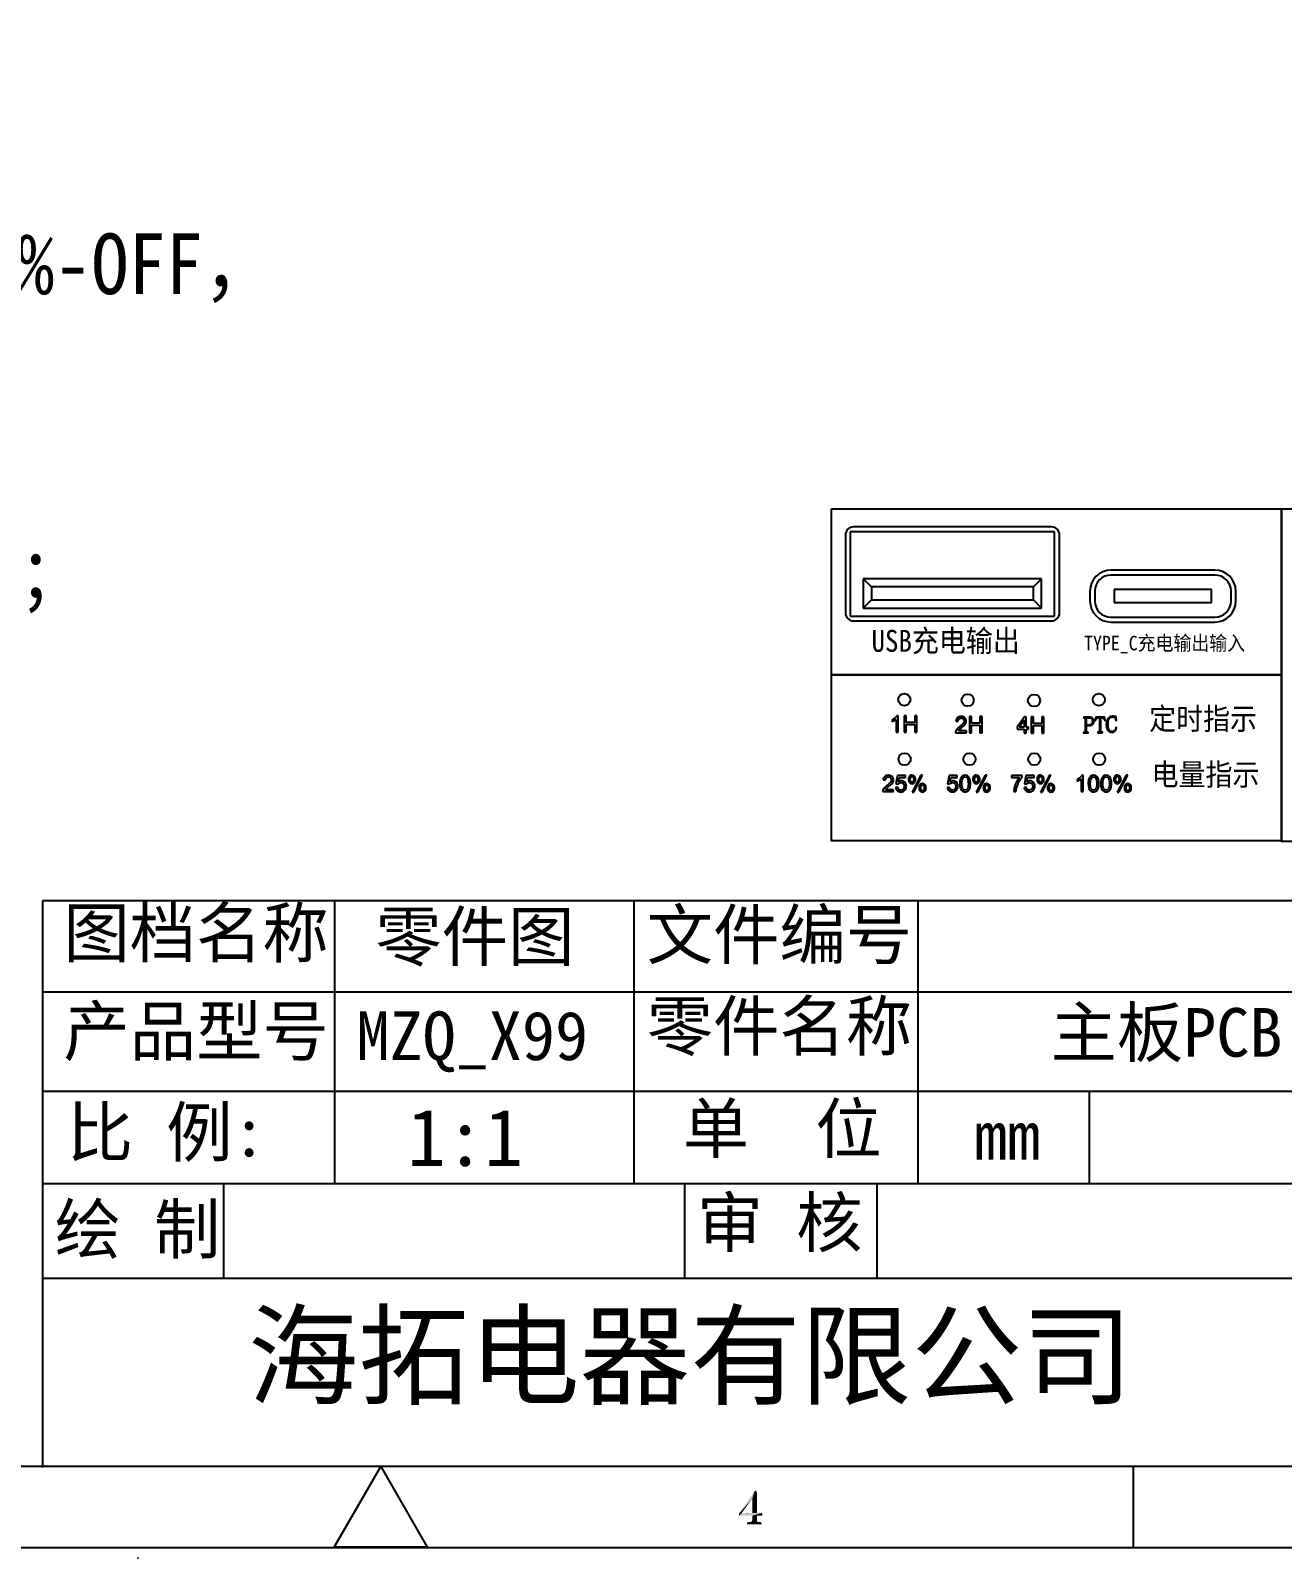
# Model space of a CAD drawing. Header units: millimetres. Extents: x 2313 to 2589, y 1099 to 1295.
# Drawn here: x 2434.7 to 2511.9, y 1099.5 to 1193.7 of the extents above; entities that cross this region are included whole.
import ezdxf

# ---------------------------------------------------------------- set-up
doc = ezdxf.new("R2010")
doc.units = ezdxf.units.MM
doc.layers.add('02___PRT_ALL_AXES', color=7, linetype='Continuous')
doc.layers.add('layer 1', color=7, linetype='Continuous')
doc.layers.add('文字', color=3, linetype='Continuous', lineweight=9)
doc.styles.get("Standard").update_dxf_attribs({"font": 'arial.ttf'})
doc.styles.add('罗马', font='romanc.shx', dxfattribs={"width": 0.9, "height": 2.5})

msp = doc.modelspace()

# ---------------------------------------------------------------- linework, layer by layer
at = {"color": 7, "linetype": 'Continuous'}
for p, q in [((2485.218, 1162.791), (2485.218, 1157.591)), ((2497.818, 1162.791), (2485.218, 1162.791)), ((2497.618, 1163.091), (2485.418, 1163.091)), ((2497.818, 1157.591), (2497.818, 1162.791)), ((2484.918, 1162.591), (2484.918, 1157.791)), ((2498.118, 1157.791), (2498.118, 1162.591)), ((2507.696, 1160.427), (2501.296, 1160.427)), ((2507.696, 1160.127), (2501.296, 1160.127)), ((2486.018, 1159.891), (2486.018, 1158.091)), ((2486.018, 1159.891), (2486.518, 1159.391)), ((2497.018, 1159.891), (2486.018, 1159.891)), ((2486.518, 1159.391), (2486.518, 1158.591)), ((2496.518, 1159.391), (2486.518, 1159.391)), ((2497.018, 1159.891), (2496.518, 1159.391)), ((2496.518, 1158.591), (2496.518, 1159.391)), ((2497.018, 1158.091), (2497.018, 1159.891)), ((2499.996, 1159.127), (2499.996, 1158.527)), ((2500.296, 1159.127), (2500.296, 1158.527)), ((2507.496, 1159.227), (2501.496, 1159.227)), ((2501.496, 1159.227), (2501.496, 1158.427)), ((2507.496, 1158.427), (2507.496, 1159.227)), ((2508.696, 1158.527), (2508.696, 1159.127)), ((2508.996, 1158.527), (2508.996, 1159.127)), ((2486.018, 1158.091), (2486.518, 1158.591)), ((2486.018, 1158.091), (2497.018, 1158.091)), ((2486.518, 1158.591), (2496.518, 1158.591)), ((2497.018, 1158.091), (2496.518, 1158.591)), ((2501.496, 1158.427), (2507.496, 1158.427)), ((2485.218, 1157.591), (2497.818, 1157.591)), ((2485.418, 1157.291), (2497.618, 1157.291)), ((2501.296, 1157.527), (2507.696, 1157.527)), ((2501.296, 1157.227), (2507.696, 1157.227)), ((2488.168, 1151.447), (2488.089, 1151.447)), ((2488.168, 1150.442), (2488.168, 1151.447)), ((2488.536, 1151.442), (2488.536, 1150.442)), ((2488.669, 1151.442), (2488.536, 1151.442)), ((2488.669, 1151.032), (2488.669, 1151.442)), ((2489.188, 1151.442), (2489.188, 1151.032)), ((2489.321, 1151.442), (2489.188, 1151.442)), ((2489.321, 1150.442), (2489.321, 1151.442)), ((2487.8, 1151.196), (2487.8, 1151.077)), ((2488.045, 1151.225), (2488.045, 1150.442)), ((2489.188, 1151.032), (2488.669, 1151.032)), ((2488.669, 1150.442), (2488.669, 1150.914)), ((2488.669, 1150.914), (2489.188, 1150.914)), ((2489.188, 1150.914), (2489.188, 1150.442)), ((2491.735, 1151.118), (2491.861, 1151.105)), ((2492.373, 1150.521), (2491.883, 1150.521)), ((2492.373, 1150.403), (2492.373, 1150.521)), ((2492.558, 1151.403), (2492.558, 1150.403)), ((2492.691, 1151.403), (2492.558, 1151.403)), ((2492.691, 1150.992), (2492.691, 1151.403)), ((2493.211, 1150.992), (2492.691, 1150.992)), ((2492.691, 1150.403), (2492.691, 1150.874)), ((2492.691, 1150.874), (2493.211, 1150.874)), ((2493.211, 1151.403), (2493.211, 1150.992)), ((2493.343, 1151.403), (2493.211, 1151.403)), ((2493.211, 1150.874), (2493.211, 1150.403)), ((2493.343, 1150.403), (2493.343, 1151.403)), ((2495.961, 1151.383), (2495.505, 1150.735)), ((2495.505, 1150.735), (2495.505, 1150.622)), ((2495.505, 1150.622), (2495.939, 1150.622)), ((2495.626, 1150.735), (2495.939, 1151.186)), ((2495.939, 1150.735), (2495.626, 1150.735)), ((2495.939, 1151.186), (2495.939, 1150.735)), ((2495.939, 1150.622), (2495.939, 1150.383)), ((2496.062, 1151.383), (2495.961, 1151.383)), ((2496.062, 1150.735), (2496.062, 1151.383)), ((2496.197, 1150.735), (2496.062, 1150.735)), ((2496.062, 1150.383), (2496.062, 1150.622)), ((2496.062, 1150.622), (2496.197, 1150.622)), ((2496.197, 1150.622), (2496.197, 1150.735)), ((2496.376, 1151.383), (2496.376, 1150.383)), ((2496.509, 1151.383), (2496.376, 1151.383)), ((2496.509, 1150.972), (2496.509, 1151.383)), ((2497.028, 1150.972), (2496.509, 1150.972)), ((2496.509, 1150.383), (2496.509, 1150.854)), ((2496.509, 1150.854), (2497.028, 1150.854)), ((2497.028, 1151.383), (2497.028, 1150.972)), ((2497.161, 1151.383), (2497.028, 1151.383)), ((2497.028, 1150.854), (2497.028, 1150.383)), ((2497.161, 1150.383), (2497.161, 1151.383)), ((2488.045, 1150.442), (2488.168, 1150.442)), ((2488.536, 1150.442), (2488.669, 1150.442)), ((2489.188, 1150.442), (2489.321, 1150.442)), ((2491.712, 1150.403), (2492.373, 1150.403)), ((2492.558, 1150.403), (2492.691, 1150.403)), ((2493.211, 1150.403), (2493.343, 1150.403)), ((2495.939, 1150.383), (2496.062, 1150.383)), ((2496.376, 1150.383), (2496.509, 1150.383)), ((2497.028, 1150.383), (2497.161, 1150.383)), ((2488.13, 1147.756), (2488.033, 1147.243)), ((2488.627, 1147.756), (2488.13, 1147.756)), ((2488.627, 1147.639), (2488.627, 1147.756)), ((2489.572, 1147.787), (2489.025, 1146.733)), ((2489.127, 1146.733), (2489.672, 1147.787)), ((2489.672, 1147.787), (2489.572, 1147.787)), ((2491.313, 1147.756), (2491.216, 1147.243)), ((2491.811, 1147.756), (2491.313, 1147.756)), ((2491.811, 1147.639), (2491.811, 1147.756)), ((2493.533, 1147.787), (2492.986, 1146.733)), ((2493.088, 1146.733), (2493.633, 1147.787)), ((2493.633, 1147.787), (2493.533, 1147.787)), ((2495.811, 1147.757), (2495.163, 1147.757)), ((2495.163, 1147.757), (2495.163, 1147.639)), ((2495.811, 1147.662), (2495.811, 1147.757)), ((2496.051, 1147.756), (2495.954, 1147.243)), ((2496.548, 1147.756), (2496.051, 1147.756)), ((2496.548, 1147.639), (2496.548, 1147.756)), ((2497.493, 1147.787), (2496.946, 1146.733)), ((2497.048, 1146.733), (2497.593, 1147.787)), ((2497.593, 1147.787), (2497.493, 1147.787)), ((2499.578, 1147.774), (2499.499, 1147.774)), ((2499.578, 1146.77), (2499.578, 1147.774)), ((2502.231, 1147.787), (2501.684, 1146.733)), ((2501.785, 1146.733), (2502.33, 1147.787)), ((2502.33, 1147.787), (2502.231, 1147.787)), ((2487.218, 1146.77), (2487.879, 1146.77)), ((2487.242, 1147.485), (2487.368, 1147.472)), ((2487.879, 1146.888), (2487.389, 1146.888)), ((2487.879, 1146.77), (2487.879, 1146.888)), ((2488.14, 1147.043), (2488.011, 1147.032)), ((2488.033, 1147.243), (2488.148, 1147.228)), ((2488.174, 1147.37), (2488.228, 1147.639)), ((2488.228, 1147.639), (2488.627, 1147.639)), ((2489.025, 1146.733), (2489.127, 1146.733)), ((2491.324, 1147.043), (2491.195, 1147.032)), ((2491.216, 1147.243), (2491.332, 1147.228)), ((2491.358, 1147.37), (2491.412, 1147.639)), ((2491.412, 1147.639), (2491.811, 1147.639)), ((2492.986, 1146.733), (2493.088, 1146.733)), ((2495.163, 1147.639), (2495.653, 1147.639)), ((2495.303, 1146.77), (2495.429, 1146.77)), ((2496.061, 1147.043), (2495.932, 1147.032)), ((2495.954, 1147.243), (2496.069, 1147.228)), ((2496.095, 1147.37), (2496.149, 1147.639)), ((2496.149, 1147.639), (2496.548, 1147.639)), ((2496.946, 1146.733), (2497.048, 1146.733)), ((2499.21, 1147.523), (2499.21, 1147.404)), ((2499.455, 1147.552), (2499.455, 1146.77)), ((2499.455, 1146.77), (2499.578, 1146.77)), ((2501.684, 1146.733), (2501.785, 1146.733))]:
    msp.add_line(p, q, dxfattribs=at)
for p, q in [((2435.411, 1140.037), (2435.411, 1105.144)), ((2583.871, 1140.037), (2435.411, 1140.037)), ((2453.437, 1122.591), (2453.437, 1140.037)), ((2471.884, 1122.591), (2471.884, 1140.037)), ((2489.406, 1122.591), (2489.406, 1140.037)), ((2583.871, 1134.401), (2435.411, 1134.401)), ((2583.871, 1128.279), (2435.411, 1128.279)), ((2499.976, 1122.591), (2499.976, 1128.279)), ((2435.411, 1122.591), (2564.54, 1122.591)), ((2446.594, 1116.752), (2446.594, 1122.591)), ((2475.018, 1116.752), (2475.018, 1122.591)), ((2486.865, 1116.752), (2486.865, 1122.591)), ((2489.406, 1122.591), (2489.406, 1122.693)), ((2583.871, 1116.752), (2435.467, 1116.752)), ((2583.871, 1105.144), (2317.745, 1105.144)), ((2435.411, 1105.092), (2435.411, 1105.144)), ((2453.392, 1100.174), (2456.262, 1105.144)), ((2456.262, 1105.144), (2459.132, 1100.174)), ((2502.653, 1105.144), (2502.653, 1100.174)), ((2312.752, 1100.144), (2588.762, 1100.144)), ((2459.132, 1100.174), (2453.392, 1100.174)), ((2441.293, 1099.478), (2441.293, 1099.533))]:
    msp.add_line(p, q)
for points in [[(2484.068, 1164.211), (2511.816, 1164.211), (2511.816, 1153.969), (2484.068, 1153.969)], [(2511.816, 1164.211), (2549.194, 1164.211), (2549.194, 1143.693), (2511.816, 1143.693)], [(2484.068, 1153.969), (2511.816, 1153.969), (2511.816, 1143.727), (2484.068, 1143.727)]]:
    msp.add_lwpolyline(points, close=True)
for centre, radius, start, end in [((2485.418, 1162.591), 0.5, 90, 180), ((2497.618, 1162.591), 0.5, 0, 90), ((2501.296, 1159.127), 1.3, 90, 180), ((2501.296, 1159.127), 1, 90, 180), ((2507.696, 1159.127), 1.3, 0, 90), ((2507.696, 1159.127), 1, 0, 90), ((2501.296, 1158.527), 1.3, 180, 270), ((2501.296, 1158.527), 1, 180, 270), ((2507.696, 1158.527), 1.3, 270, 0), ((2507.696, 1158.527), 1, 270, 0), ((2485.418, 1157.791), 0.5, 180, 270), ((2497.618, 1157.791), 0.5, 270, 0), ((2497.053, 1146.588), 1.642, 150.71921, 163.85026)]:
    msp.add_arc(centre, radius, start, end, dxfattribs=at)
for points in [[(2488.089, 1151.447), (2488.067, 1151.403), (2488.031, 1151.359), (2487.98, 1151.313)], [(2487.98, 1151.313), (2487.928, 1151.267), (2487.868, 1151.228), (2487.8, 1151.196)], [(2487.8, 1151.077), (2487.838, 1151.091), (2487.881, 1151.112), (2487.929, 1151.14)], [(2487.929, 1151.14), (2487.976, 1151.168), (2488.015, 1151.196), (2488.045, 1151.225)], [(2491.807, 1150.621), (2491.77, 1150.577), (2491.743, 1150.533), (2491.726, 1150.488)], [(2491.833, 1151.333), (2491.776, 1151.283), (2491.743, 1151.212), (2491.735, 1151.118)], [(2491.968, 1150.773), (2491.898, 1150.715), (2491.844, 1150.665), (2491.807, 1150.621)], [(2492.06, 1151.407), (2491.964, 1151.407), (2491.889, 1151.382), (2491.833, 1151.333)], [(2491.861, 1151.105), (2491.861, 1151.167), (2491.88, 1151.217), (2491.915, 1151.252)], [(2491.883, 1150.521), (2491.896, 1150.543), (2491.913, 1150.565), (2491.934, 1150.587)], [(2491.915, 1151.252), (2491.951, 1151.288), (2491.998, 1151.305), (2492.057, 1151.305)], [(2491.934, 1150.587), (2491.955, 1150.609), (2492.003, 1150.651), (2492.076, 1150.713)], [(2492.188, 1150.984), (2492.15, 1150.932), (2492.076, 1150.861), (2491.968, 1150.773)], [(2492.057, 1151.305), (2492.113, 1151.305), (2492.158, 1151.288), (2492.193, 1151.255)], [(2492.288, 1151.327), (2492.232, 1151.38), (2492.155, 1151.407), (2492.06, 1151.407)], [(2492.076, 1150.713), (2492.164, 1150.788), (2492.227, 1150.846), (2492.265, 1150.889)], [(2492.245, 1151.132), (2492.245, 1151.086), (2492.226, 1151.036), (2492.188, 1150.984)], [(2492.193, 1151.255), (2492.228, 1151.221), (2492.245, 1151.18), (2492.245, 1151.132)], [(2492.265, 1150.889), (2492.303, 1150.931), (2492.331, 1150.972), (2492.347, 1151.011)], [(2492.372, 1151.129), (2492.372, 1151.208), (2492.344, 1151.274), (2492.288, 1151.327)], [(2492.347, 1151.011), (2492.363, 1151.049), (2492.372, 1151.089), (2492.372, 1151.129)], [(2491.726, 1150.488), (2491.715, 1150.461), (2491.711, 1150.432), (2491.712, 1150.403)], [(2487.339, 1147.7), (2487.283, 1147.651), (2487.25, 1147.579), (2487.242, 1147.485)], [(2487.566, 1147.774), (2487.471, 1147.774), (2487.395, 1147.749), (2487.339, 1147.7)], [(2487.794, 1147.694), (2487.738, 1147.748), (2487.662, 1147.774), (2487.566, 1147.774)], [(2487.878, 1147.496), (2487.878, 1147.575), (2487.85, 1147.641), (2487.794, 1147.694)], [(2488.865, 1147.712), (2488.829, 1147.662), (2488.811, 1147.601), (2488.811, 1147.53)], [(2489.021, 1147.787), (2488.953, 1147.787), (2488.901, 1147.762), (2488.865, 1147.712)], [(2488.949, 1147.663), (2488.969, 1147.689), (2488.994, 1147.702), (2489.025, 1147.702)], [(2489.177, 1147.72), (2489.136, 1147.765), (2489.084, 1147.787), (2489.021, 1147.787)], [(2489.025, 1147.702), (2489.055, 1147.702), (2489.081, 1147.689), (2489.101, 1147.663)], [(2489.239, 1147.522), (2489.239, 1147.609), (2489.218, 1147.675), (2489.177, 1147.72)], [(2492.116, 1147.715), (2492.068, 1147.676), (2492.032, 1147.621), (2492.008, 1147.548)], [(2492.298, 1147.774), (2492.225, 1147.774), (2492.164, 1147.754), (2492.116, 1147.715)], [(2492.439, 1147.741), (2492.398, 1147.763), (2492.351, 1147.774), (2492.298, 1147.774)], [(2492.539, 1147.648), (2492.512, 1147.689), (2492.479, 1147.72), (2492.439, 1147.741)], [(2492.825, 1147.712), (2492.789, 1147.662), (2492.772, 1147.601), (2492.772, 1147.53)], [(2492.982, 1147.787), (2492.914, 1147.787), (2492.861, 1147.762), (2492.825, 1147.712)], [(2492.909, 1147.663), (2492.929, 1147.689), (2492.954, 1147.702), (2492.985, 1147.702)], [(2493.137, 1147.72), (2493.096, 1147.765), (2493.045, 1147.787), (2492.982, 1147.787)], [(2492.985, 1147.702), (2493.015, 1147.702), (2493.041, 1147.689), (2493.062, 1147.663)], [(2493.199, 1147.522), (2493.199, 1147.609), (2493.178, 1147.675), (2493.137, 1147.72)], [(2496.786, 1147.712), (2496.75, 1147.662), (2496.732, 1147.601), (2496.732, 1147.53)], [(2496.942, 1147.787), (2496.874, 1147.787), (2496.821, 1147.762), (2496.786, 1147.712)], [(2496.869, 1147.663), (2496.89, 1147.689), (2496.915, 1147.702), (2496.946, 1147.702)], [(2497.098, 1147.72), (2497.057, 1147.765), (2497.005, 1147.787), (2496.942, 1147.787)], [(2496.946, 1147.702), (2496.976, 1147.702), (2497.002, 1147.689), (2497.022, 1147.663)], [(2497.16, 1147.522), (2497.16, 1147.609), (2497.139, 1147.675), (2497.098, 1147.72)], [(2499.499, 1147.774), (2499.477, 1147.73), (2499.441, 1147.686), (2499.39, 1147.64)], [(2500.037, 1147.715), (2499.989, 1147.676), (2499.953, 1147.621), (2499.929, 1147.548)], [(2500.218, 1147.774), (2500.145, 1147.774), (2500.085, 1147.754), (2500.037, 1147.715)], [(2500.36, 1147.741), (2500.319, 1147.763), (2500.272, 1147.774), (2500.218, 1147.774)], [(2500.46, 1147.648), (2500.433, 1147.689), (2500.4, 1147.72), (2500.36, 1147.741)], [(2500.814, 1147.715), (2500.766, 1147.676), (2500.73, 1147.621), (2500.706, 1147.548)], [(2500.995, 1147.774), (2500.922, 1147.774), (2500.862, 1147.754), (2500.814, 1147.715)], [(2501.137, 1147.741), (2501.096, 1147.763), (2501.049, 1147.774), (2500.995, 1147.774)], [(2501.237, 1147.648), (2501.21, 1147.689), (2501.177, 1147.72), (2501.137, 1147.741)], [(2501.523, 1147.712), (2501.487, 1147.662), (2501.469, 1147.601), (2501.469, 1147.53)], [(2501.68, 1147.787), (2501.611, 1147.787), (2501.559, 1147.762), (2501.523, 1147.712)], [(2501.607, 1147.663), (2501.627, 1147.689), (2501.652, 1147.702), (2501.683, 1147.702)], [(2501.835, 1147.72), (2501.794, 1147.765), (2501.742, 1147.787), (2501.68, 1147.787)], [(2501.683, 1147.702), (2501.713, 1147.702), (2501.739, 1147.689), (2501.759, 1147.663)], [(2501.897, 1147.522), (2501.897, 1147.609), (2501.876, 1147.675), (2501.835, 1147.72)], [(2487.232, 1146.855), (2487.222, 1146.828), (2487.217, 1146.799), (2487.218, 1146.77)], [(2487.313, 1146.988), (2487.276, 1146.945), (2487.249, 1146.9), (2487.232, 1146.855)], [(2487.474, 1147.14), (2487.404, 1147.082), (2487.35, 1147.032), (2487.313, 1146.988)], [(2487.368, 1147.472), (2487.368, 1147.535), (2487.386, 1147.584), (2487.422, 1147.619)], [(2487.389, 1146.888), (2487.403, 1146.91), (2487.42, 1146.932), (2487.441, 1146.954)], [(2487.422, 1147.619), (2487.457, 1147.655), (2487.504, 1147.672), (2487.564, 1147.672)], [(2487.441, 1146.954), (2487.461, 1146.976), (2487.509, 1147.018), (2487.583, 1147.08)], [(2487.695, 1147.351), (2487.656, 1147.299), (2487.583, 1147.228), (2487.474, 1147.14)], [(2487.564, 1147.672), (2487.62, 1147.672), (2487.665, 1147.655), (2487.699, 1147.622)], [(2487.583, 1147.08), (2487.671, 1147.155), (2487.733, 1147.213), (2487.772, 1147.256)], [(2487.752, 1147.499), (2487.752, 1147.453), (2487.733, 1147.403), (2487.695, 1147.351)], [(2487.699, 1147.622), (2487.734, 1147.589), (2487.752, 1147.548), (2487.752, 1147.499)], [(2487.772, 1147.256), (2487.81, 1147.299), (2487.837, 1147.34), (2487.854, 1147.378)], [(2487.854, 1147.378), (2487.87, 1147.417), (2487.878, 1147.456), (2487.878, 1147.496)], [(2488.011, 1147.032), (2488.019, 1146.947), (2488.052, 1146.88), (2488.109, 1146.829)], [(2488.109, 1146.829), (2488.167, 1146.778), (2488.241, 1146.753), (2488.332, 1146.753)], [(2488.206, 1146.901), (2488.171, 1146.932), (2488.15, 1146.98), (2488.14, 1147.043)], [(2488.148, 1147.228), (2488.166, 1147.256), (2488.191, 1147.28), (2488.223, 1147.297)], [(2488.363, 1147.433), (2488.297, 1147.433), (2488.234, 1147.412), (2488.174, 1147.37)], [(2488.332, 1146.854), (2488.283, 1146.854), (2488.241, 1146.87), (2488.206, 1146.901)], [(2488.223, 1147.297), (2488.255, 1147.315), (2488.291, 1147.325), (2488.33, 1147.325)], [(2488.33, 1147.325), (2488.394, 1147.325), (2488.445, 1147.304), (2488.484, 1147.264)], [(2488.483, 1146.921), (2488.442, 1146.876), (2488.391, 1146.854), (2488.332, 1146.854)], [(2488.332, 1146.753), (2488.443, 1146.753), (2488.531, 1146.793), (2488.595, 1146.874)], [(2488.584, 1147.342), (2488.524, 1147.402), (2488.45, 1147.433), (2488.363, 1147.433)], [(2488.544, 1147.098), (2488.544, 1147.024), (2488.523, 1146.965), (2488.483, 1146.921)], [(2488.484, 1147.264), (2488.524, 1147.223), (2488.544, 1147.168), (2488.544, 1147.098)], [(2488.674, 1147.109), (2488.674, 1147.204), (2488.644, 1147.282), (2488.584, 1147.342)], [(2488.595, 1146.874), (2488.648, 1146.94), (2488.674, 1147.018), (2488.674, 1147.109)], [(2488.811, 1147.53), (2488.811, 1147.439), (2488.831, 1147.371), (2488.871, 1147.326)], [(2488.871, 1147.326), (2488.912, 1147.281), (2488.962, 1147.258), (2489.023, 1147.258)], [(2488.918, 1147.518), (2488.918, 1147.588), (2488.928, 1147.636), (2488.949, 1147.663)], [(2488.949, 1147.382), (2488.929, 1147.408), (2488.918, 1147.454), (2488.918, 1147.518)], [(2489.025, 1147.343), (2488.995, 1147.343), (2488.969, 1147.356), (2488.949, 1147.382)], [(2489.023, 1147.258), (2489.083, 1147.258), (2489.135, 1147.281), (2489.176, 1147.327)], [(2489.101, 1147.382), (2489.081, 1147.356), (2489.055, 1147.343), (2489.025, 1147.343)], [(2489.101, 1147.663), (2489.122, 1147.637), (2489.132, 1147.591), (2489.132, 1147.527)], [(2489.132, 1147.527), (2489.132, 1147.457), (2489.122, 1147.408), (2489.101, 1147.382)], [(2489.176, 1147.327), (2489.218, 1147.372), (2489.239, 1147.438), (2489.239, 1147.522)], [(2489.512, 1147.187), (2489.476, 1147.137), (2489.458, 1147.076), (2489.458, 1147.005)], [(2489.458, 1147.005), (2489.458, 1146.914), (2489.478, 1146.846), (2489.518, 1146.801)], [(2489.669, 1147.262), (2489.6, 1147.262), (2489.547, 1147.237), (2489.512, 1147.187)], [(2489.518, 1146.801), (2489.558, 1146.756), (2489.609, 1146.733), (2489.669, 1146.733)], [(2489.565, 1146.992), (2489.565, 1147.063), (2489.575, 1147.111), (2489.595, 1147.138)], [(2489.596, 1146.857), (2489.575, 1146.883), (2489.565, 1146.928), (2489.565, 1146.992)], [(2489.595, 1147.138), (2489.615, 1147.164), (2489.641, 1147.177), (2489.672, 1147.177)], [(2489.671, 1146.818), (2489.641, 1146.818), (2489.616, 1146.831), (2489.596, 1146.857)], [(2489.824, 1147.194), (2489.783, 1147.239), (2489.731, 1147.262), (2489.669, 1147.262)], [(2489.669, 1146.733), (2489.731, 1146.733), (2489.782, 1146.756), (2489.823, 1146.802)], [(2489.749, 1146.857), (2489.728, 1146.831), (2489.703, 1146.818), (2489.671, 1146.818)], [(2489.672, 1147.177), (2489.702, 1147.177), (2489.728, 1147.164), (2489.748, 1147.138)], [(2489.748, 1147.138), (2489.769, 1147.112), (2489.779, 1147.066), (2489.779, 1147.002)], [(2489.779, 1147.002), (2489.779, 1146.932), (2489.769, 1146.883), (2489.749, 1146.857)], [(2489.823, 1146.802), (2489.865, 1146.847), (2489.886, 1146.913), (2489.886, 1146.997)], [(2489.886, 1146.997), (2489.886, 1147.084), (2489.865, 1147.149), (2489.824, 1147.194)], [(2491.195, 1147.032), (2491.203, 1146.947), (2491.236, 1146.88), (2491.293, 1146.829)], [(2491.293, 1146.829), (2491.35, 1146.778), (2491.424, 1146.753), (2491.516, 1146.753)], [(2491.39, 1146.901), (2491.355, 1146.932), (2491.333, 1146.98), (2491.324, 1147.043)], [(2491.332, 1147.228), (2491.349, 1147.256), (2491.375, 1147.28), (2491.407, 1147.297)], [(2491.547, 1147.433), (2491.48, 1147.433), (2491.418, 1147.412), (2491.358, 1147.37)], [(2491.516, 1146.854), (2491.467, 1146.854), (2491.424, 1146.87), (2491.39, 1146.901)], [(2491.407, 1147.297), (2491.438, 1147.315), (2491.474, 1147.325), (2491.514, 1147.325)], [(2491.514, 1147.325), (2491.577, 1147.325), (2491.628, 1147.304), (2491.668, 1147.264)], [(2491.666, 1146.921), (2491.625, 1146.876), (2491.575, 1146.854), (2491.516, 1146.854)], [(2491.516, 1146.753), (2491.626, 1146.753), (2491.714, 1146.793), (2491.779, 1146.874)], [(2491.767, 1147.342), (2491.708, 1147.402), (2491.634, 1147.433), (2491.547, 1147.433)], [(2491.727, 1147.098), (2491.727, 1147.024), (2491.707, 1146.965), (2491.666, 1146.921)], [(2491.668, 1147.264), (2491.708, 1147.223), (2491.727, 1147.168), (2491.727, 1147.098)], [(2491.858, 1147.109), (2491.858, 1147.204), (2491.828, 1147.282), (2491.767, 1147.342)], [(2491.779, 1146.874), (2491.831, 1146.94), (2491.858, 1147.018), (2491.858, 1147.109)], [(2492.008, 1147.548), (2491.983, 1147.476), (2491.972, 1147.381), (2491.972, 1147.263)], [(2491.972, 1147.263), (2491.972, 1147.075), (2492.004, 1146.94), (2492.07, 1146.856)], [(2492.07, 1146.856), (2492.125, 1146.787), (2492.201, 1146.753), (2492.298, 1146.753)], [(2492.098, 1147.263), (2492.098, 1147.427), (2492.119, 1147.539), (2492.161, 1147.601)], [(2492.155, 1146.935), (2492.117, 1146.99), (2492.098, 1147.099), (2492.098, 1147.263)], [(2492.298, 1146.854), (2492.241, 1146.854), (2492.193, 1146.881), (2492.155, 1146.935)], [(2492.161, 1147.601), (2492.195, 1147.649), (2492.24, 1147.672), (2492.296, 1147.672)], [(2492.296, 1147.672), (2492.354, 1147.672), (2492.401, 1147.645), (2492.439, 1147.591)], [(2492.439, 1146.936), (2492.401, 1146.881), (2492.354, 1146.854), (2492.298, 1146.854)], [(2492.298, 1146.753), (2492.371, 1146.753), (2492.431, 1146.772), (2492.479, 1146.812)], [(2492.439, 1147.591), (2492.478, 1147.537), (2492.497, 1147.428), (2492.497, 1147.263)], [(2492.497, 1147.263), (2492.497, 1147.099), (2492.478, 1146.99), (2492.439, 1146.936)], [(2492.479, 1146.812), (2492.527, 1146.851), (2492.563, 1146.906), (2492.587, 1146.979)], [(2492.601, 1147.499), (2492.586, 1147.558), (2492.565, 1147.607), (2492.539, 1147.648)], [(2492.587, 1146.979), (2492.611, 1147.051), (2492.624, 1147.146), (2492.624, 1147.263)], [(2492.624, 1147.263), (2492.624, 1147.362), (2492.616, 1147.441), (2492.601, 1147.499)], [(2492.772, 1147.53), (2492.772, 1147.439), (2492.791, 1147.371), (2492.832, 1147.326)], [(2492.832, 1147.326), (2492.872, 1147.281), (2492.922, 1147.258), (2492.983, 1147.258)], [(2492.879, 1147.518), (2492.879, 1147.588), (2492.888, 1147.636), (2492.909, 1147.663)], [(2492.909, 1147.382), (2492.889, 1147.408), (2492.879, 1147.454), (2492.879, 1147.518)], [(2492.985, 1147.343), (2492.955, 1147.343), (2492.93, 1147.356), (2492.909, 1147.382)], [(2492.983, 1147.258), (2493.044, 1147.258), (2493.095, 1147.281), (2493.137, 1147.327)], [(2493.062, 1147.382), (2493.041, 1147.356), (2493.016, 1147.343), (2492.985, 1147.343)], [(2493.062, 1147.663), (2493.082, 1147.637), (2493.092, 1147.591), (2493.092, 1147.527)], [(2493.092, 1147.527), (2493.092, 1147.457), (2493.082, 1147.408), (2493.062, 1147.382)], [(2493.137, 1147.327), (2493.178, 1147.372), (2493.199, 1147.438), (2493.199, 1147.522)], [(2493.472, 1147.187), (2493.436, 1147.137), (2493.418, 1147.076), (2493.418, 1147.005)], [(2493.418, 1147.005), (2493.418, 1146.914), (2493.438, 1146.846), (2493.479, 1146.801)], [(2493.629, 1147.262), (2493.56, 1147.262), (2493.508, 1147.237), (2493.472, 1147.187)], [(2493.479, 1146.801), (2493.519, 1146.756), (2493.569, 1146.733), (2493.63, 1146.733)], [(2493.525, 1146.992), (2493.525, 1147.063), (2493.535, 1147.111), (2493.556, 1147.138)], [(2493.556, 1146.857), (2493.536, 1146.883), (2493.525, 1146.928), (2493.525, 1146.992)], [(2493.556, 1147.138), (2493.576, 1147.164), (2493.601, 1147.177), (2493.633, 1147.177)], [(2493.632, 1146.818), (2493.602, 1146.818), (2493.577, 1146.831), (2493.556, 1146.857)], [(2493.785, 1147.194), (2493.744, 1147.239), (2493.692, 1147.262), (2493.629, 1147.262)], [(2493.63, 1146.733), (2493.691, 1146.733), (2493.742, 1146.756), (2493.784, 1146.802)], [(2493.709, 1146.857), (2493.688, 1146.831), (2493.663, 1146.818), (2493.632, 1146.818)], [(2493.633, 1147.177), (2493.663, 1147.177), (2493.688, 1147.164), (2493.709, 1147.138)], [(2493.709, 1147.138), (2493.729, 1147.112), (2493.74, 1147.066), (2493.74, 1147.002)], [(2493.74, 1147.002), (2493.74, 1146.932), (2493.729, 1146.883), (2493.709, 1146.857)], [(2493.784, 1146.802), (2493.826, 1146.847), (2493.847, 1146.913), (2493.847, 1146.997)], [(2493.847, 1146.997), (2493.847, 1147.084), (2493.826, 1147.149), (2493.785, 1147.194)], [(2495.349, 1147.055), (2495.319, 1146.943), (2495.304, 1146.848), (2495.303, 1146.77)], [(2495.476, 1147.377), (2495.421, 1147.273), (2495.379, 1147.166), (2495.349, 1147.055)], [(2495.429, 1146.77), (2495.436, 1146.87), (2495.452, 1146.961), (2495.476, 1147.045)], [(2495.653, 1147.639), (2495.59, 1147.568), (2495.532, 1147.481), (2495.476, 1147.377)], [(2495.621, 1147.391), (2495.684, 1147.503), (2495.746, 1147.593), (2495.811, 1147.662)], [(2495.932, 1147.032), (2495.94, 1146.947), (2495.973, 1146.88), (2496.03, 1146.829)], [(2496.03, 1146.829), (2496.088, 1146.778), (2496.162, 1146.753), (2496.253, 1146.753)], [(2496.127, 1146.901), (2496.092, 1146.932), (2496.07, 1146.98), (2496.061, 1147.043)], [(2496.069, 1147.228), (2496.087, 1147.256), (2496.112, 1147.28), (2496.144, 1147.297)], [(2496.284, 1147.433), (2496.218, 1147.433), (2496.155, 1147.412), (2496.095, 1147.37)], [(2496.253, 1146.854), (2496.204, 1146.854), (2496.162, 1146.87), (2496.127, 1146.901)], [(2496.144, 1147.297), (2496.175, 1147.315), (2496.212, 1147.325), (2496.251, 1147.325)], [(2496.251, 1147.325), (2496.315, 1147.325), (2496.366, 1147.304), (2496.405, 1147.264)], [(2496.403, 1146.921), (2496.362, 1146.876), (2496.312, 1146.854), (2496.253, 1146.854)], [(2496.253, 1146.753), (2496.364, 1146.753), (2496.452, 1146.793), (2496.516, 1146.874)], [(2496.505, 1147.342), (2496.445, 1147.402), (2496.371, 1147.433), (2496.284, 1147.433)], [(2496.465, 1147.098), (2496.465, 1147.024), (2496.444, 1146.965), (2496.403, 1146.921)], [(2496.405, 1147.264), (2496.445, 1147.223), (2496.465, 1147.168), (2496.465, 1147.098)], [(2496.595, 1147.109), (2496.595, 1147.204), (2496.565, 1147.282), (2496.505, 1147.342)], [(2496.516, 1146.874), (2496.568, 1146.94), (2496.595, 1147.018), (2496.595, 1147.109)], [(2496.732, 1147.53), (2496.732, 1147.439), (2496.752, 1147.371), (2496.792, 1147.326)], [(2496.792, 1147.326), (2496.832, 1147.281), (2496.883, 1147.258), (2496.944, 1147.258)], [(2496.839, 1147.518), (2496.839, 1147.588), (2496.849, 1147.636), (2496.869, 1147.663)], [(2496.87, 1147.382), (2496.849, 1147.408), (2496.839, 1147.454), (2496.839, 1147.518)], [(2496.946, 1147.343), (2496.916, 1147.343), (2496.89, 1147.356), (2496.87, 1147.382)], [(2496.944, 1147.258), (2497.004, 1147.258), (2497.055, 1147.281), (2497.097, 1147.327)], [(2497.022, 1147.382), (2497.002, 1147.356), (2496.976, 1147.343), (2496.946, 1147.343)], [(2497.022, 1147.663), (2497.042, 1147.637), (2497.053, 1147.591), (2497.053, 1147.527)], [(2497.053, 1147.527), (2497.053, 1147.457), (2497.042, 1147.408), (2497.022, 1147.382)], [(2497.097, 1147.327), (2497.139, 1147.372), (2497.16, 1147.438), (2497.16, 1147.522)], [(2497.432, 1147.187), (2497.397, 1147.137), (2497.379, 1147.076), (2497.379, 1147.005)], [(2497.379, 1147.005), (2497.379, 1146.914), (2497.399, 1146.846), (2497.439, 1146.801)], [(2497.59, 1147.262), (2497.521, 1147.262), (2497.468, 1147.237), (2497.432, 1147.187)], [(2497.439, 1146.801), (2497.479, 1146.756), (2497.53, 1146.733), (2497.59, 1146.733)], [(2497.486, 1146.992), (2497.486, 1147.063), (2497.495, 1147.111), (2497.516, 1147.138)], [(2497.516, 1146.857), (2497.496, 1146.883), (2497.486, 1146.928), (2497.486, 1146.992)], [(2497.516, 1147.138), (2497.536, 1147.164), (2497.562, 1147.177), (2497.593, 1147.177)], [(2497.592, 1146.818), (2497.562, 1146.818), (2497.537, 1146.831), (2497.516, 1146.857)], [(2497.745, 1147.194), (2497.704, 1147.239), (2497.652, 1147.262), (2497.59, 1147.262)], [(2497.59, 1146.733), (2497.652, 1146.733), (2497.703, 1146.756), (2497.744, 1146.802)], [(2497.67, 1146.857), (2497.649, 1146.831), (2497.624, 1146.818), (2497.592, 1146.818)], [(2497.593, 1147.177), (2497.623, 1147.177), (2497.649, 1147.164), (2497.669, 1147.138)], [(2497.669, 1147.138), (2497.69, 1147.112), (2497.7, 1147.066), (2497.7, 1147.002)], [(2497.7, 1147.002), (2497.7, 1146.932), (2497.69, 1146.883), (2497.67, 1146.857)], [(2497.744, 1146.802), (2497.786, 1146.847), (2497.807, 1146.913), (2497.807, 1146.997)], [(2497.807, 1146.997), (2497.807, 1147.084), (2497.786, 1147.149), (2497.745, 1147.194)], [(2499.39, 1147.64), (2499.338, 1147.594), (2499.278, 1147.555), (2499.21, 1147.523)], [(2499.21, 1147.404), (2499.248, 1147.418), (2499.291, 1147.439), (2499.339, 1147.468)], [(2499.339, 1147.468), (2499.386, 1147.496), (2499.425, 1147.524), (2499.455, 1147.552)], [(2499.929, 1147.548), (2499.904, 1147.476), (2499.892, 1147.381), (2499.892, 1147.263)], [(2499.892, 1147.263), (2499.892, 1147.075), (2499.925, 1146.94), (2499.991, 1146.856)], [(2499.991, 1146.856), (2500.046, 1146.787), (2500.122, 1146.753), (2500.218, 1146.753)], [(2500.019, 1147.263), (2500.019, 1147.427), (2500.04, 1147.539), (2500.082, 1147.601)], [(2500.076, 1146.935), (2500.038, 1146.99), (2500.019, 1147.099), (2500.019, 1147.263)], [(2500.218, 1146.854), (2500.162, 1146.854), (2500.114, 1146.881), (2500.076, 1146.935)], [(2500.082, 1147.601), (2500.115, 1147.649), (2500.16, 1147.672), (2500.217, 1147.672)], [(2500.217, 1147.672), (2500.274, 1147.672), (2500.322, 1147.645), (2500.36, 1147.591)], [(2500.36, 1146.936), (2500.322, 1146.881), (2500.274, 1146.854), (2500.218, 1146.854)], [(2500.218, 1146.753), (2500.291, 1146.753), (2500.352, 1146.772), (2500.4, 1146.812)], [(2500.36, 1147.591), (2500.399, 1147.537), (2500.418, 1147.428), (2500.418, 1147.263)], [(2500.418, 1147.263), (2500.418, 1147.099), (2500.399, 1146.99), (2500.36, 1146.936)], [(2500.4, 1146.812), (2500.448, 1146.851), (2500.484, 1146.906), (2500.508, 1146.979)], [(2500.522, 1147.499), (2500.507, 1147.558), (2500.486, 1147.607), (2500.46, 1147.648)], [(2500.508, 1146.979), (2500.532, 1147.051), (2500.545, 1147.146), (2500.545, 1147.263)], [(2500.545, 1147.263), (2500.545, 1147.362), (2500.537, 1147.441), (2500.522, 1147.499)], [(2500.706, 1147.548), (2500.681, 1147.476), (2500.669, 1147.381), (2500.669, 1147.263)], [(2500.669, 1147.263), (2500.669, 1147.075), (2500.702, 1146.94), (2500.768, 1146.856)], [(2500.768, 1146.856), (2500.823, 1146.787), (2500.899, 1146.753), (2500.995, 1146.753)], [(2500.796, 1147.263), (2500.796, 1147.427), (2500.817, 1147.539), (2500.859, 1147.601)], [(2500.853, 1146.935), (2500.815, 1146.99), (2500.796, 1147.099), (2500.796, 1147.263)], [(2500.995, 1146.854), (2500.939, 1146.854), (2500.891, 1146.881), (2500.853, 1146.935)], [(2500.859, 1147.601), (2500.892, 1147.649), (2500.937, 1147.672), (2500.994, 1147.672)], [(2500.994, 1147.672), (2501.051, 1147.672), (2501.099, 1147.645), (2501.137, 1147.591)], [(2501.137, 1146.936), (2501.099, 1146.881), (2501.051, 1146.854), (2500.995, 1146.854)], [(2500.995, 1146.753), (2501.068, 1146.753), (2501.129, 1146.772), (2501.177, 1146.812)], [(2501.137, 1147.591), (2501.175, 1147.537), (2501.195, 1147.428), (2501.195, 1147.263)], [(2501.195, 1147.263), (2501.195, 1147.099), (2501.175, 1146.99), (2501.137, 1146.936)], [(2501.177, 1146.812), (2501.225, 1146.851), (2501.261, 1146.906), (2501.285, 1146.979)], [(2501.299, 1147.499), (2501.284, 1147.558), (2501.263, 1147.607), (2501.237, 1147.648)], [(2501.285, 1146.979), (2501.309, 1147.051), (2501.321, 1147.146), (2501.321, 1147.263)], [(2501.321, 1147.263), (2501.321, 1147.362), (2501.314, 1147.441), (2501.299, 1147.499)], [(2501.469, 1147.53), (2501.469, 1147.439), (2501.489, 1147.371), (2501.53, 1147.326)], [(2501.53, 1147.326), (2501.57, 1147.281), (2501.62, 1147.258), (2501.681, 1147.258)], [(2501.577, 1147.518), (2501.577, 1147.588), (2501.586, 1147.636), (2501.607, 1147.663)], [(2501.607, 1147.382), (2501.587, 1147.408), (2501.577, 1147.454), (2501.577, 1147.518)], [(2501.683, 1147.343), (2501.653, 1147.343), (2501.628, 1147.356), (2501.607, 1147.382)], [(2501.681, 1147.258), (2501.742, 1147.258), (2501.793, 1147.281), (2501.834, 1147.327)], [(2501.76, 1147.382), (2501.739, 1147.356), (2501.714, 1147.343), (2501.683, 1147.343)], [(2501.759, 1147.663), (2501.78, 1147.637), (2501.79, 1147.591), (2501.79, 1147.527)], [(2501.79, 1147.527), (2501.79, 1147.457), (2501.78, 1147.408), (2501.76, 1147.382)], [(2501.834, 1147.327), (2501.876, 1147.372), (2501.897, 1147.438), (2501.897, 1147.522)], [(2502.17, 1147.187), (2502.134, 1147.137), (2502.116, 1147.076), (2502.116, 1147.005)], [(2502.116, 1147.005), (2502.116, 1146.914), (2502.136, 1146.846), (2502.176, 1146.801)], [(2502.327, 1147.262), (2502.258, 1147.262), (2502.206, 1147.237), (2502.17, 1147.187)], [(2502.176, 1146.801), (2502.216, 1146.756), (2502.267, 1146.733), (2502.328, 1146.733)], [(2502.223, 1146.992), (2502.223, 1147.063), (2502.233, 1147.111), (2502.253, 1147.138)], [(2502.254, 1146.857), (2502.233, 1146.883), (2502.223, 1146.928), (2502.223, 1146.992)], [(2502.253, 1147.138), (2502.274, 1147.164), (2502.299, 1147.177), (2502.33, 1147.177)], [(2502.33, 1146.818), (2502.3, 1146.818), (2502.274, 1146.831), (2502.254, 1146.857)], [(2502.482, 1147.194), (2502.442, 1147.239), (2502.39, 1147.262), (2502.327, 1147.262)], [(2502.328, 1146.733), (2502.389, 1146.733), (2502.44, 1146.756), (2502.482, 1146.802)], [(2502.33, 1147.177), (2502.36, 1147.177), (2502.386, 1147.164), (2502.407, 1147.138)], [(2502.407, 1146.857), (2502.386, 1146.831), (2502.361, 1146.818), (2502.33, 1146.818)], [(2502.407, 1147.138), (2502.427, 1147.112), (2502.437, 1147.066), (2502.437, 1147.002)], [(2502.437, 1147.002), (2502.437, 1146.932), (2502.427, 1146.883), (2502.407, 1146.857)], [(2502.545, 1146.997), (2502.545, 1147.084), (2502.523, 1147.149), (2502.482, 1147.194)], [(2502.482, 1146.802), (2502.523, 1146.847), (2502.545, 1146.913), (2502.545, 1146.997)]]:
    msp.add_open_spline(points, degree=3, dxfattribs=at)
for points in [[(2479.173, 1103.17), (2478.363, 1102.254), (2479.314, 1103.628)], [(2479.314, 1103.628), (2479.455, 1103.487), (2479.173, 1103.17)], [(2479.455, 1103.487), (2479.455, 1103.241), (2479.173, 1103.17)], [(2479.314, 1103.628), (2479.419, 1103.663), (2479.455, 1103.487)], [(2478.363, 1102.254), (2479.173, 1103.17), (2478.503, 1102.254)], [(2479.173, 1102.289), (2479.173, 1103.17), (2479.455, 1103.241)], [(2479.173, 1102.289), (2479.455, 1103.241), (2479.455, 1102.289)], [(2478.363, 1102.113), (2478.503, 1102.254), (2479.772, 1102.289)], [(2479.173, 1102.113), (2478.363, 1102.113), (2479.772, 1102.289)], [(2478.503, 1102.254), (2478.363, 1102.113), (2478.363, 1102.254)], [(2479.455, 1102.289), (2479.772, 1102.289), (2478.503, 1102.254)], [(2479.455, 1102.289), (2478.503, 1102.254), (2479.173, 1102.289)], [(2479.49, 1101.726), (2479.701, 1101.726), (2478.856, 1101.691)], [(2479.102, 1101.726), (2479.49, 1101.726), (2478.856, 1101.691)], [(2479.102, 1101.726), (2478.856, 1101.691), (2478.961, 1101.726)], [(2478.856, 1101.585), (2478.856, 1101.691), (2479.701, 1101.726)], [(2478.856, 1101.585), (2479.701, 1101.726), (2479.772, 1101.585)], [(2479.102, 1101.726), (2479.173, 1101.831), (2479.455, 1101.867)], [(2479.102, 1101.726), (2479.455, 1101.867), (2479.49, 1101.726)], [(2479.455, 1102.113), (2479.173, 1102.113), (2479.772, 1102.289)], [(2479.455, 1102.113), (2479.455, 1101.867), (2479.173, 1101.831)], [(2479.455, 1102.113), (2479.173, 1101.831), (2479.173, 1102.113)], [(2479.455, 1102.113), (2479.772, 1102.289), (2479.807, 1102.113)]]:
    msp.add_solid(points)
at = {"layer": '02___PRT_ALL_AXES', "color": 7, "linetype": 'Continuous'}
for centre in [(2488.55, 1152.442), (2492.457, 1152.403), (2496.548, 1152.383), (2500.546, 1152.44), (2488.567, 1148.77), (2492.567, 1148.77), (2496.567, 1148.77), (2500.567, 1148.77)]:
    msp.add_circle(centre, 0.375, dxfattribs=at)
at = {"layer": 'layer 1', "color": 7}
for points, knots in [([(2499.789, 1150.839), (2499.789, 1150.839), (2499.789, 1150.463), (2499.789, 1150.463), (2499.789, 1150.463), (2499.789, 1150.448), (2499.793, 1150.437), (2499.803, 1150.429), (2499.803, 1150.429), (2499.812, 1150.422), (2499.825, 1150.418), (2499.84, 1150.418), (2499.84, 1150.418), (2499.84, 1150.418), (2499.88, 1150.418), (2499.88, 1150.418), (2499.88, 1150.418), (2499.88, 1150.418), (2499.88, 1150.384), (2499.88, 1150.384), (2499.88, 1150.384), (2499.88, 1150.384), (2499.607, 1150.384), (2499.607, 1150.384), (2499.607, 1150.384), (2499.607, 1150.384), (2499.607, 1150.418), (2499.607, 1150.418), (2499.607, 1150.418), (2499.607, 1150.418), (2499.647, 1150.418), (2499.647, 1150.418), (2499.647, 1150.418), (2499.665, 1150.418), (2499.679, 1150.422), (2499.686, 1150.429), (2499.686, 1150.429), (2499.694, 1150.437), (2499.698, 1150.448), (2499.698, 1150.463), (2499.698, 1150.463), (2499.698, 1150.463), (2499.698, 1151.277), (2499.698, 1151.277), (2499.698, 1151.277), (2499.698, 1151.292), (2499.694, 1151.303), (2499.686, 1151.311), (2499.686, 1151.311), (2499.679, 1151.318), (2499.665, 1151.322), (2499.647, 1151.322), (2499.647, 1151.322), (2499.647, 1151.322), (2499.612, 1151.322), (2499.612, 1151.322), (2499.612, 1151.322), (2499.612, 1151.322), (2499.612, 1151.356), (2499.612, 1151.356), (2499.612, 1151.356), (2499.612, 1151.356), (2499.948, 1151.356), (2499.948, 1151.356), (2499.948, 1151.356), (2500.043, 1151.356), (2500.116, 1151.333), (2500.167, 1151.285), (2500.167, 1151.285), (2500.218, 1151.238), (2500.244, 1151.178), (2500.244, 1151.106), (2500.244, 1151.106), (2500.244, 1151.019), (2500.216, 1150.953), (2500.161, 1150.907), (2500.161, 1150.907), (2500.106, 1150.862), (2500.041, 1150.839), (2499.965, 1150.839), (2499.965, 1150.839), (2499.965, 1150.839), (2499.789, 1150.839), (2499.789, 1150.839)], [0, 0, 0, 0, 0.047619, 0.047619, 0.047619, 0.047619, 0.095238, 0.095238, 0.095238, 0.095238, 0.142857, 0.142857, 0.142857, 0.142857, 0.190476, 0.190476, 0.190476, 0.190476, 0.238095, 0.238095, 0.238095, 0.238095, 0.285714, 0.285714, 0.285714, 0.285714, 0.333333, 0.333333, 0.333333, 0.333333, 0.380952, 0.380952, 0.380952, 0.380952, 0.428571, 0.428571, 0.428571, 0.428571, 0.47619, 0.47619, 0.47619, 0.47619, 0.52381, 0.52381, 0.52381, 0.52381, 0.571429, 0.571429, 0.571429, 0.571429, 0.619048, 0.619048, 0.619048, 0.619048, 0.666667, 0.666667, 0.666667, 0.666667, 0.714286, 0.714286, 0.714286, 0.714286, 0.761905, 0.761905, 0.761905, 0.761905, 0.809524, 0.809524, 0.809524, 0.809524, 0.857143, 0.857143, 0.857143, 0.857143, 0.904762, 0.904762, 0.904762, 0.904762, 0.952381, 0.952381, 0.952381, 0.952381, 1, 1, 1, 1]), ([(2500.768, 1150.397), (2500.768, 1150.397), (2500.472, 1150.397), (2500.472, 1150.397), (2500.472, 1150.397), (2500.472, 1150.397), (2500.472, 1150.431), (2500.472, 1150.431), (2500.472, 1150.431), (2500.472, 1150.431), (2500.523, 1150.431), (2500.523, 1150.431), (2500.523, 1150.431), (2500.542, 1150.431), (2500.556, 1150.435), (2500.563, 1150.442), (2500.563, 1150.442), (2500.571, 1150.45), (2500.575, 1150.461), (2500.575, 1150.477), (2500.575, 1150.477), (2500.575, 1150.477), (2500.575, 1151.273), (2500.575, 1151.273), (2500.575, 1151.273), (2500.575, 1151.303), (2500.573, 1151.32), (2500.569, 1151.324), (2500.569, 1151.324), (2500.565, 1151.328), (2500.55, 1151.33), (2500.523, 1151.33), (2500.523, 1151.33), (2500.47, 1151.33), (2500.433, 1151.32), (2500.412, 1151.301), (2500.412, 1151.301), (2500.392, 1151.282), (2500.366, 1151.231), (2500.336, 1151.148), (2500.336, 1151.148), (2500.336, 1151.148), (2500.302, 1151.153), (2500.302, 1151.153), (2500.302, 1151.153), (2500.302, 1151.153), (2500.353, 1151.37), (2500.353, 1151.37), (2500.353, 1151.37), (2500.353, 1151.37), (2500.893, 1151.37), (2500.893, 1151.37), (2500.893, 1151.37), (2500.893, 1151.37), (2500.939, 1151.153), (2500.939, 1151.153), (2500.939, 1151.153), (2500.939, 1151.153), (2500.91, 1151.148), (2500.91, 1151.148), (2500.91, 1151.148), (2500.88, 1151.227), (2500.856, 1151.278), (2500.839, 1151.298), (2500.839, 1151.298), (2500.822, 1151.319), (2500.787, 1151.33), (2500.734, 1151.33), (2500.734, 1151.33), (2500.696, 1151.33), (2500.675, 1151.328), (2500.671, 1151.324), (2500.671, 1151.324), (2500.668, 1151.32), (2500.666, 1151.301), (2500.666, 1151.267), (2500.666, 1151.267), (2500.666, 1151.267), (2500.666, 1150.477), (2500.666, 1150.477), (2500.666, 1150.477), (2500.666, 1150.461), (2500.67, 1150.45), (2500.68, 1150.442), (2500.68, 1150.442), (2500.689, 1150.435), (2500.702, 1150.431), (2500.717, 1150.431), (2500.717, 1150.431), (2500.717, 1150.431), (2500.768, 1150.431), (2500.768, 1150.431), (2500.768, 1150.431), (2500.768, 1150.431), (2500.768, 1150.397), (2500.768, 1150.397)], [0, 0, 0, 0, 0.041667, 0.041667, 0.041667, 0.041667, 0.083333, 0.083333, 0.083333, 0.083333, 0.125, 0.125, 0.125, 0.125, 0.166667, 0.166667, 0.166667, 0.166667, 0.208333, 0.208333, 0.208333, 0.208333, 0.25, 0.25, 0.25, 0.25, 0.291667, 0.291667, 0.291667, 0.291667, 0.333333, 0.333333, 0.333333, 0.333333, 0.375, 0.375, 0.375, 0.375, 0.416667, 0.416667, 0.416667, 0.416667, 0.458333, 0.458333, 0.458333, 0.458333, 0.5, 0.5, 0.5, 0.5, 0.541667, 0.541667, 0.541667, 0.541667, 0.583333, 0.583333, 0.583333, 0.583333, 0.625, 0.625, 0.625, 0.625, 0.666667, 0.666667, 0.666667, 0.666667, 0.708333, 0.708333, 0.708333, 0.708333, 0.75, 0.75, 0.75, 0.75, 0.791667, 0.791667, 0.791667, 0.791667, 0.833333, 0.833333, 0.833333, 0.833333, 0.875, 0.875, 0.875, 0.875, 0.916667, 0.916667, 0.916667, 0.916667, 0.958333, 0.958333, 0.958333, 0.958333, 1, 1, 1, 1]), ([(2501.35, 1150.423), (2501.244, 1150.423), (2501.159, 1150.462), (2501.097, 1150.542), (2501.097, 1150.542), (2501.034, 1150.622), (2501.003, 1150.747), (2501.003, 1150.917), (2501.003, 1150.917), (2501.003, 1151.062), (2501.036, 1151.181), (2501.103, 1151.276), (2501.103, 1151.276), (2501.169, 1151.371), (2501.259, 1151.418), (2501.373, 1151.418), (2501.373, 1151.418), (2501.399, 1151.418), (2501.426, 1151.414), (2501.452, 1151.407), (2501.452, 1151.407), (2501.479, 1151.395), (2501.502, 1151.389), (2501.52, 1151.389), (2501.52, 1151.389), (2501.536, 1151.389), (2501.548, 1151.391), (2501.558, 1151.395), (2501.558, 1151.395), (2501.567, 1151.399), (2501.576, 1151.407), (2501.583, 1151.418), (2501.583, 1151.418), (2501.583, 1151.418), (2501.634, 1151.168), (2501.634, 1151.168), (2501.634, 1151.168), (2501.634, 1151.168), (2501.6, 1151.156), (2501.6, 1151.156), (2501.6, 1151.156), (2501.578, 1151.228), (2501.547, 1151.283), (2501.509, 1151.321), (2501.509, 1151.321), (2501.471, 1151.359), (2501.422, 1151.378), (2501.361, 1151.378), (2501.361, 1151.378), (2501.282, 1151.378), (2501.22, 1151.335), (2501.176, 1151.247), (2501.176, 1151.247), (2501.133, 1151.16), (2501.111, 1151.052), (2501.111, 1150.923), (2501.111, 1150.923), (2501.111, 1150.783), (2501.13, 1150.673), (2501.168, 1150.593), (2501.168, 1150.593), (2501.206, 1150.514), (2501.268, 1150.474), (2501.356, 1150.474), (2501.356, 1150.474), (2501.416, 1150.474), (2501.468, 1150.496), (2501.512, 1150.539), (2501.512, 1150.539), (2501.556, 1150.583), (2501.585, 1150.641), (2501.6, 1150.713), (2501.6, 1150.713), (2501.6, 1150.713), (2501.634, 1150.696), (2501.634, 1150.696), (2501.634, 1150.696), (2501.615, 1150.616), (2501.58, 1150.551), (2501.529, 1150.499), (2501.529, 1150.499), (2501.478, 1150.448), (2501.418, 1150.423), (2501.35, 1150.423)], [0, 0, 0, 0, 0.047619, 0.047619, 0.047619, 0.047619, 0.095238, 0.095238, 0.095238, 0.095238, 0.142857, 0.142857, 0.142857, 0.142857, 0.190476, 0.190476, 0.190476, 0.190476, 0.238095, 0.238095, 0.238095, 0.238095, 0.285714, 0.285714, 0.285714, 0.285714, 0.333333, 0.333333, 0.333333, 0.333333, 0.380952, 0.380952, 0.380952, 0.380952, 0.428571, 0.428571, 0.428571, 0.428571, 0.47619, 0.47619, 0.47619, 0.47619, 0.52381, 0.52381, 0.52381, 0.52381, 0.571429, 0.571429, 0.571429, 0.571429, 0.619048, 0.619048, 0.619048, 0.619048, 0.666667, 0.666667, 0.666667, 0.666667, 0.714286, 0.714286, 0.714286, 0.714286, 0.761905, 0.761905, 0.761905, 0.761905, 0.809524, 0.809524, 0.809524, 0.809524, 0.857143, 0.857143, 0.857143, 0.857143, 0.904762, 0.904762, 0.904762, 0.904762, 0.952381, 0.952381, 0.952381, 0.952381, 1, 1, 1, 1])]:
    msp.add_open_spline(points, degree=3, knots=knots, dxfattribs=at)
at = {"layer": 'layer 1', "color": 0}
msp.add_open_spline([(2499.931, 1150.873), (2499.988, 1150.873), (2500.038, 1150.89), (2500.082, 1150.924), (2500.082, 1150.924), (2500.125, 1150.958), (2500.147, 1151.017), (2500.147, 1151.1), (2500.147, 1151.1), (2500.147, 1151.176), (2500.129, 1151.232), (2500.093, 1151.268), (2500.093, 1151.268), (2500.057, 1151.304), (2499.999, 1151.322), (2499.92, 1151.322), (2499.92, 1151.322), (2499.92, 1151.322), (2499.84, 1151.322), (2499.84, 1151.322), (2499.84, 1151.322), (2499.825, 1151.322), (2499.812, 1151.318), (2499.803, 1151.311), (2499.803, 1151.311), (2499.793, 1151.303), (2499.789, 1151.292), (2499.789, 1151.277), (2499.789, 1151.277), (2499.789, 1151.277), (2499.789, 1150.873), (2499.789, 1150.873), (2499.789, 1150.873), (2499.789, 1150.873), (2499.931, 1150.873), (2499.931, 1150.873)], degree=3, knots=[0, 0, 0, 0, 0.111111, 0.111111, 0.111111, 0.111111, 0.222222, 0.222222, 0.222222, 0.222222, 0.333333, 0.333333, 0.333333, 0.333333, 0.444444, 0.444444, 0.444444, 0.444444, 0.555556, 0.555556, 0.555556, 0.555556, 0.666667, 0.666667, 0.666667, 0.666667, 0.777778, 0.777778, 0.777778, 0.777778, 0.888889, 0.888889, 0.888889, 0.888889, 1, 1, 1, 1], dxfattribs=at)

# ---------------------------------------------------------------- texts
at = {"color": 6, "attachment_point": 1, "style": '罗马'}
for s, insert, char_height, width in [('{\\fSimSun|b0|i0|c134|p2;USB充电输出}', (2486.527, 1156.745), 1.35552, 14.74572), ('{\\fSimSun|b0|i0|c134|p2;TYPE_C充电输出输入}', (2499.63, 1156.378), 0.89978, 10.97346), ('{\\fSimSun|b0|i0|c134|p2;定时指示}', (2503.643, 1151.939), 1.35552, 14.74572), ('{\\fSimSun|b0|i0|c134|p2;电量指示}', (2503.793, 1148.503), 1.35552, 14.74572)]:
    msp.add_mtext(s, dxfattribs=dict(at, insert=insert, char_height=char_height, width=width))
at = {"char_height": 3, "attachment_point": 1}
for s, insert, width in [('{\\fSimSun|b0|i0|c134|p2;图档名称}', (2436.689, 1139.56), 20.56105), ('{\\fSimSun|b0|i0|c134|p2;文件编号}', (2472.665, 1139.448), 20.56105), ('{\\fSimSun|b0|i0|c134|p2;产品型号}', (2436.689, 1133.501), 20.56105), ('{\\fSimSun|b0|i0|c134|p2;零件名称}', (2472.665, 1133.812), 20.56105), ('{\\fSimSun|b0|i0|c134|p2;单  位}', (2474.89, 1127.491), 18.99366), ('{\\fSimSun|b0|i0|c134|p2;比 例: } ', (2436.899, 1127.268), 31.90107), ('{\\fSimSun|b0|i0|c134|p2;绘 制}', (2436.153, 1121.285), 20.56105), ('{\\fSimSun|b0|i0|c134|p2; 审 核}', (2473.709, 1121.693), 20.56105)]:
    msp.add_mtext(s, dxfattribs=dict(at, insert=insert, width=width))
at = {"layer": '文字', "color": 6, "insert": (2325.977, 1281.016), "char_height": 3.74264, "width": 130.45489, "attachment_point": 1, "style": '罗马'}
msp.add_mtext('{\\fSimSun|b0|i0|c134|p54;太阳能手持风扇  }ZL-X99{\\fSimSun|b0|i0|c134|p54;：\\P 1，电池：聚合物1260110*2(两并）容量3.7V\\P    16000mAh/8000mAh\\P 2, 30*14（28片）霍尔电机（DC 6V 350mA)\\P 3, 功能：定时、睡眠、LED灯、PTC、TYPE-C USB 5V/2A输入输出\\P 4，风扇：\\P    4.1/短按打开,4档，1(30)-2(60)-3(85)-4(100)-OFF，\\P       1档电压空载:5-5.86V /带载:5.1V    \\P       2档电压空载:6.3-7.8V/带载:6.5V  \\P       3档电压空载:7.7-7.9V/带载:7.8V   \\P       4档电压空载:8.6-8.9V/带载:8.7\\P    4.2/1档25%绿灯亮,2档50%绿灯亮，3档75%绿灯亮,4档   100%绿灯亮，\\P    4.3/停止操作5S后,跳回电量指示模式。\\P    4.4/关风扇后指示关闭;\\P    4.5/PWM频率150K\\P 5, LED：短按打开，3档，白光60%-白光80%-白光100%-OFF，   打开时激活电量指示，关闭后电量指示灯亮2秒后关闭\\P    5.1/LED 频率 20K\\P 6, 定时:短按定时，2H-4H-8H-关闭，可控风扇，LED;\\P         长按定时:打开/关闭 PTC功能\\P 7, TYPE-C：充电时，当前电量灯闪烁 ，拨出关闭\\P 8, 太阳能充电状态，电量指示灯闪 }', dxfattribs=at)
at = {"layer": '文字', "attachment_point": 1}
for s, insert, char_height, width in [('{\\fSimSun|b0|i0|c134|p2;零件图}', (2455.929, 1139.335), 3, 18.44737), ('{\\fSimSun|b0|i0|c134|p2;主板PCB}', (2497.561, 1133.42), 3, 18.44737), ('{\\fSimSun|b0|i0|c134|p2;MZQ_X99}', (2454.765, 1133.212), 3, 18.44737), ('{\\fSimSun|b0|i0|c134|p2;1:1}', (2457.894, 1127.183), 3.5, 10.69707), ('{\\fSimSun|b0|i0|c134|p2;mm}', (2492.847, 1127.066), 3, 9.70737), ('{\\fSimSun|b0|i0|c134|p2;\\H1.667x;海拓电器有限公司}', (2448.063, 1114.488), 3, 94.77328)]:
    msp.add_mtext(s, dxfattribs=dict(at, insert=insert, char_height=char_height, width=width))

doc.saveas('drawing.dxf')
